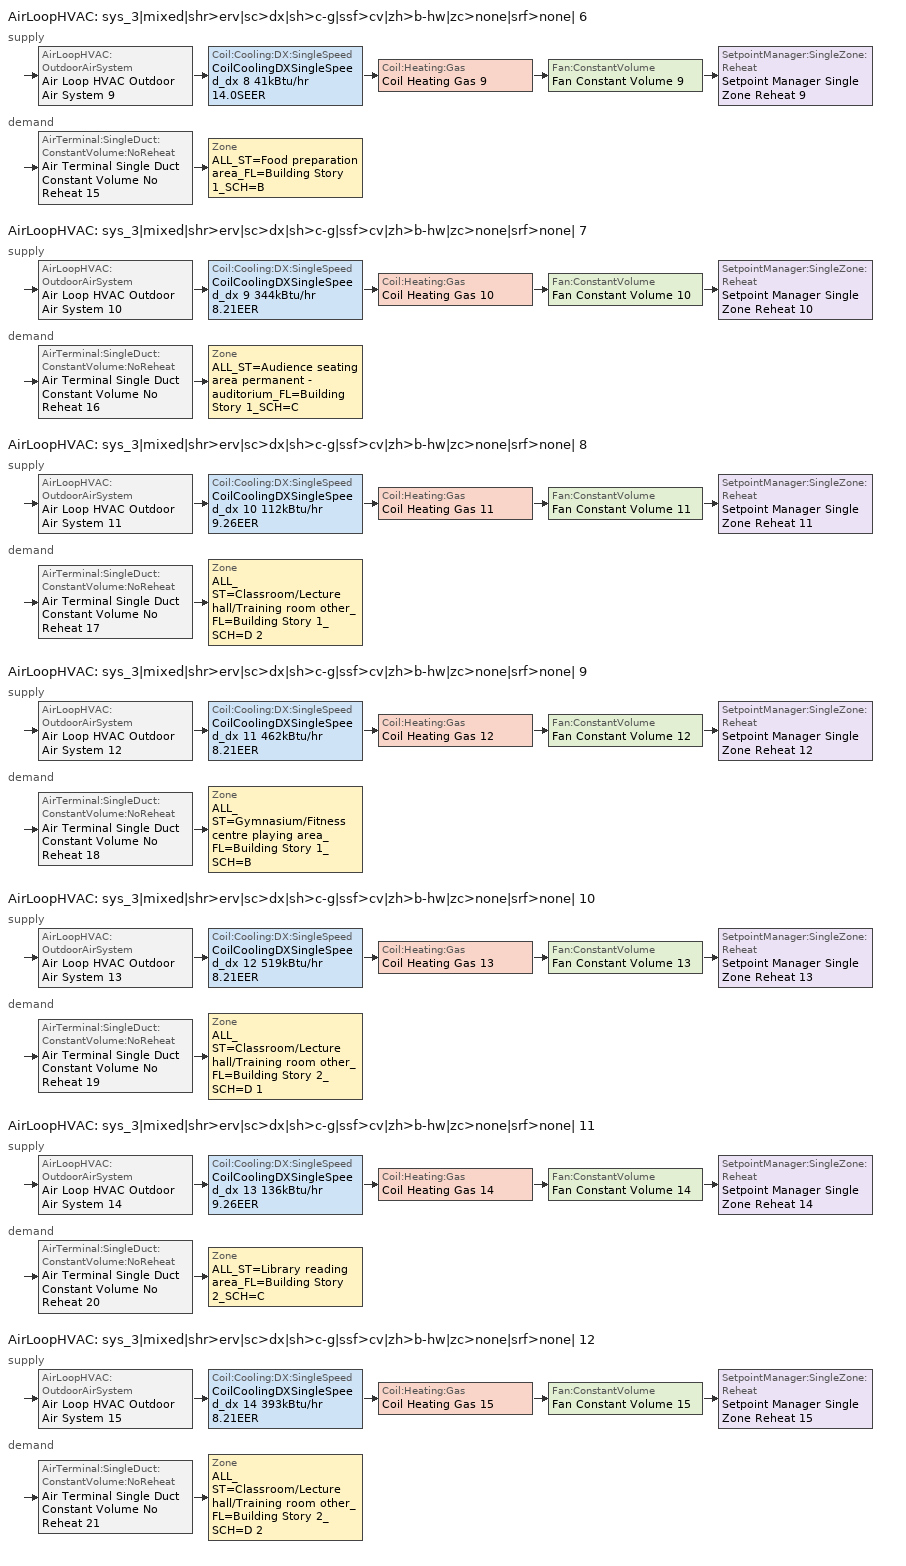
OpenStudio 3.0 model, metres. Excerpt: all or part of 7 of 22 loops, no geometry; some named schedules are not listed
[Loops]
AirLoopHVAC 'sys_3|mixed|shr>erv|sc>dx|sh>c-g|ssf>cv|zh>b-hw|zc>none|srf>none| 6'
 supply: AirLoopHVAC:OutdoorAirSystem 'Air Loop HVAC Outdoor Air System 9' > Coil:Cooling:DX:SingleSpeed 'CoilCoolingDXSingleSpeed_dx 8 41kBtu/hr 14.0SEER' > Coil:Heating:Gas 'Coil Heating Gas 9' > Fan:ConstantVolume 'Fan Constant Volume 9' > SetpointManager:SingleZone:Reheat 'Setpoint Manager Single Zone Reheat 9'
 demand: AirTerminal:SingleDuct:ConstantVolume:NoReheat 'Air Terminal Single Duct Constant Volume No Reheat 15' > Zone 'ALL_ST=Food preparation area_FL=Building Story 1_SCH=B'
AirLoopHVAC 'sys_3|mixed|shr>erv|sc>dx|sh>c-g|ssf>cv|zh>b-hw|zc>none|srf>none| 7'
 supply: AirLoopHVAC:OutdoorAirSystem 'Air Loop HVAC Outdoor Air System 10' > Coil:Cooling:DX:SingleSpeed 'CoilCoolingDXSingleSpeed_dx 9 344kBtu/hr 8.21EER' > Coil:Heating:Gas 'Coil Heating Gas 10' > Fan:ConstantVolume 'Fan Constant Volume 10' > SetpointManager:SingleZone:Reheat 'Setpoint Manager Single Zone Reheat 10'
 demand: AirTerminal:SingleDuct:ConstantVolume:NoReheat 'Air Terminal Single Duct Constant Volume No Reheat 16' > Zone 'ALL_ST=Audience seating area permanent - auditorium_FL=Building Story 1_SCH=C'
AirLoopHVAC 'sys_3|mixed|shr>erv|sc>dx|sh>c-g|ssf>cv|zh>b-hw|zc>none|srf>none| 8'
 supply: AirLoopHVAC:OutdoorAirSystem 'Air Loop HVAC Outdoor Air System 11' > Coil:Cooling:DX:SingleSpeed 'CoilCoolingDXSingleSpeed_dx 10 112kBtu/hr 9.26EER' > Coil:Heating:Gas 'Coil Heating Gas 11' > Fan:ConstantVolume 'Fan Constant Volume 11' > SetpointManager:SingleZone:Reheat 'Setpoint Manager Single Zone Reheat 11'
 demand: AirTerminal:SingleDuct:ConstantVolume:NoReheat 'Air Terminal Single Duct Constant Volume No Reheat 17' > Zone 'ALL_ST=Classroom/Lecture hall/Training room other_FL=Building Story 1_SCH=D 2'
AirLoopHVAC 'sys_3|mixed|shr>erv|sc>dx|sh>c-g|ssf>cv|zh>b-hw|zc>none|srf>none| 9'
 supply: AirLoopHVAC:OutdoorAirSystem 'Air Loop HVAC Outdoor Air System 12' > Coil:Cooling:DX:SingleSpeed 'CoilCoolingDXSingleSpeed_dx 11 462kBtu/hr 8.21EER' > Coil:Heating:Gas 'Coil Heating Gas 12' > Fan:ConstantVolume 'Fan Constant Volume 12' > SetpointManager:SingleZone:Reheat 'Setpoint Manager Single Zone Reheat 12'
 demand: AirTerminal:SingleDuct:ConstantVolume:NoReheat 'Air Terminal Single Duct Constant Volume No Reheat 18' > Zone 'ALL_ST=Gymnasium/Fitness centre playing area_FL=Building Story 1_SCH=B'
AirLoopHVAC 'sys_3|mixed|shr>erv|sc>dx|sh>c-g|ssf>cv|zh>b-hw|zc>none|srf>none| 10'
 supply: AirLoopHVAC:OutdoorAirSystem 'Air Loop HVAC Outdoor Air System 13' > Coil:Cooling:DX:SingleSpeed 'CoilCoolingDXSingleSpeed_dx 12 519kBtu/hr 8.21EER' > Coil:Heating:Gas 'Coil Heating Gas 13' > Fan:ConstantVolume 'Fan Constant Volume 13' > SetpointManager:SingleZone:Reheat 'Setpoint Manager Single Zone Reheat 13'
 demand: AirTerminal:SingleDuct:ConstantVolume:NoReheat 'Air Terminal Single Duct Constant Volume No Reheat 19' > Zone 'ALL_ST=Classroom/Lecture hall/Training room other_FL=Building Story 2_SCH=D 1'
AirLoopHVAC 'sys_3|mixed|shr>erv|sc>dx|sh>c-g|ssf>cv|zh>b-hw|zc>none|srf>none| 11'
 supply: AirLoopHVAC:OutdoorAirSystem 'Air Loop HVAC Outdoor Air System 14' > Coil:Cooling:DX:SingleSpeed 'CoilCoolingDXSingleSpeed_dx 13 136kBtu/hr 9.26EER' > Coil:Heating:Gas 'Coil Heating Gas 14' > Fan:ConstantVolume 'Fan Constant Volume 14' > SetpointManager:SingleZone:Reheat 'Setpoint Manager Single Zone Reheat 14'
 demand: AirTerminal:SingleDuct:ConstantVolume:NoReheat 'Air Terminal Single Duct Constant Volume No Reheat 20' > Zone 'ALL_ST=Library reading area_FL=Building Story 2_SCH=C'
AirLoopHVAC 'sys_3|mixed|shr>erv|sc>dx|sh>c-g|ssf>cv|zh>b-hw|zc>none|srf>none| 12'
 supply: AirLoopHVAC:OutdoorAirSystem 'Air Loop HVAC Outdoor Air System 15' > Coil:Cooling:DX:SingleSpeed 'CoilCoolingDXSingleSpeed_dx 14 393kBtu/hr 8.21EER' > Coil:Heating:Gas 'Coil Heating Gas 15' > Fan:ConstantVolume 'Fan Constant Volume 15' > SetpointManager:SingleZone:Reheat 'Setpoint Manager Single Zone Reheat 15'
 demand: AirTerminal:SingleDuct:ConstantVolume:NoReheat 'Air Terminal Single Duct Constant Volume No Reheat 21' > Zone 'ALL_ST=Classroom/Lecture hall/Training room other_FL=Building Story 2_SCH=D 2'
[Sizing:Zone] Zone Cooling Design Supply Air Temperature Input Method=SupplyAirTemperature; Zone Cooling Design Supply Air Temperature {C}=13; Zone Cooling Design Supply Air Temperature Difference {deltaC}=11.11; Zone Heating Design Supply Air Temperature Input Method=SupplyAirTemperature; Zone Heating Design Supply Air Temperature {C}=43; Zone Heating Design Supply Air Temperature Difference {deltaC}=11.11; Zone Cooling Design Supply Air Humidity Ratio {kg-H2O/kg-air}=0.0085; Zone Heating Design Supply Air Humidity Ratio {kg-H2O/kg-air}=0.008; Zone Heating Sizing Factor=1.3; Zone Cooling Sizing Factor=1.1; Cooling Design Air Flow Method=DesignDay; Heating Design Air Flow Method=DesignDay; Account for Dedicated Outdoor Air System=No; Dedicated Outdoor Air System Control Strategy=NeutralSupplyAir; Dedicated Outdoor Air Low Setpoint Temperature for Design {C}=autosize; Dedicated Outdoor Air High Setpoint Temperature for Design {C}=autosize
ALL_ST=Food preparation area_FL=Building Story 1_SCH=B; ALL_ST=Audience seating area permanent - auditorium_FL=Building Story 1_SCH=C; ALL_ST=Classroom/Lecture hall/Training room other_FL=Building Story 1_SCH=D 2; ALL_ST=Gymnasium/Fitness centre playing area_FL=Building Story 1_SCH=B; ALL_ST=Classroom/Lecture hall/Training room other_FL=Building Story 2_SCH=D 1; ALL_ST=Library reading area_FL=Building Story 2_SCH=C; ALL_ST=Classroom/Lecture hall/Training room other_FL=Building Story 2_SCH=D 2
[Zone equipment]
ALL_ST=Food preparation area_FL=Building Story 1_SCH=B: Air Terminal Single Duct Constant Volume No Reheat 15, Zone HVAC Baseboard Convective Water 15
ALL_ST=Audience seating area permanent - auditorium_FL=Building Story 1_SCH=C: Air Terminal Single Duct Constant Volume No Reheat 16, Zone HVAC Baseboard Convective Water 16
ALL_ST=Classroom/Lecture hall/Training room other_FL=Building Story 1_SCH=D 2: Air Terminal Single Duct Constant Volume No Reheat 17, Zone HVAC Baseboard Convective Water 17
ALL_ST=Gymnasium/Fitness centre playing area_FL=Building Story 1_SCH=B: Air Terminal Single Duct Constant Volume No Reheat 18, Zone HVAC Baseboard Convective Water 18
ALL_ST=Classroom/Lecture hall/Training room other_FL=Building Story 2_SCH=D 1: Air Terminal Single Duct Constant Volume No Reheat 19, Zone HVAC Baseboard Convective Water 19
ALL_ST=Library reading area_FL=Building Story 2_SCH=C: Air Terminal Single Duct Constant Volume No Reheat 20, Zone HVAC Baseboard Convective Water 20
ALL_ST=Classroom/Lecture hall/Training room other_FL=Building Story 2_SCH=D 2: Air Terminal Single Duct Constant Volume No Reheat 21, Zone HVAC Baseboard Convective Water 21
[AirLoopHVAC] Design Supply Air Flow Rate {m3/s}=AutoSize
Name | Availability Schedule
sys_3|mixed|shr>erv|sc>dx|sh>c-g|ssf>cv|zh>b-hw|zc>none|srf>none| 6 | sys_3|mixed|shr>none|sc>dx|sh>c-g|ssf>cv|zh>b-hw|zc>none|srf>none| 6 Occ Sch
sys_3|mixed|shr>erv|sc>dx|sh>c-g|ssf>cv|zh>b-hw|zc>none|srf>none| 7 | sys_3|mixed|shr>none|sc>dx|sh>c-g|ssf>cv|zh>b-hw|zc>none|srf>none| 7 Occ Sch
sys_3|mixed|shr>erv|sc>dx|sh>c-g|ssf>cv|zh>b-hw|zc>none|srf>none| 8 | sys_3|mixed|shr>none|sc>dx|sh>c-g|ssf>cv|zh>b-hw|zc>none|srf>none| 8 Occ Sch
sys_3|mixed|shr>erv|sc>dx|sh>c-g|ssf>cv|zh>b-hw|zc>none|srf>none| 9 | sys_3|mixed|shr>none|sc>dx|sh>c-g|ssf>cv|zh>b-hw|zc>none|srf>none| 9 Occ Sch
sys_3|mixed|shr>erv|sc>dx|sh>c-g|ssf>cv|zh>b-hw|zc>none|srf>none| 10 | sys_3|mixed|shr>none|sc>dx|sh>c-g|ssf>cv|zh>b-hw|zc>none|srf>none| 10 Occ Sch
sys_3|mixed|shr>erv|sc>dx|sh>c-g|ssf>cv|zh>b-hw|zc>none|srf>none| 11 | sys_3|mixed|shr>none|sc>dx|sh>c-g|ssf>cv|zh>b-hw|zc>none|srf>none| 11 Occ Sch
sys_3|mixed|shr>erv|sc>dx|sh>c-g|ssf>cv|zh>b-hw|zc>none|srf>none| 12 | sys_3|mixed|shr>none|sc>dx|sh>c-g|ssf>cv|zh>b-hw|zc>none|srf>none| 12 Occ Sch
[Sizing:System] Type of Load to Size On=Sensible; Design Outdoor Air Flow Rate {m3/s}=Autosize; Central Heating Maximum System Air Flow Ratio=1; Preheat Design Temperature {C}=7; Preheat Design Humidity Ratio {kg-H2O/kg-Air}=0.008; Precool Design Temperature {C}=13; Precool Design Humidity Ratio {kg-H2O/kg-Air}=0.008; Central Cooling Design Supply Air Temperature {C}=13; Central Heating Design Supply Air Temperature {C}=43; Sizing Option=NonCoincident; 100% Outdoor Air in Cooling=No; 100% Outdoor Air in Heating=No; Central Cooling Design Supply Air Humidity Ratio {kg-H2O/kg-Air}=0.0085; Central Heating Design Supply Air Humidity Ratio {kg-H2O/kg-Air}=0.008; Cooling Design Air Flow Method=DesignDay; Cooling Design Air Flow Rate {m3/s}=0; Heating Design Air Flow Method=DesignDay; Heating Design Air Flow Rate {m3/s}=0; System Outdoor Air Method=ZoneSum; Zone Maximum Outdoor Air Fraction=1; Cooling Supply Air Flow Rate Per Floor Area {m3/s-m2}=0.00996765; Cooling Fraction of Autosized Cooling Supply Air Flow Rate=1; Cooling Supply Air Flow Rate Per Unit Cooling Capacity {m3/s-W}=3.94755e-05; Heating Supply Air Flow Rate Per Floor Area {m3/s-m2}=0.00996765; Heating Fraction of Autosized Heating Supply Air Flow Rate=1; Heating Fraction of Autosized Cooling Supply Air Flow Rate=1; Heating Supply Air Flow Rate Per Unit Heating Capacity {m3/s-W}=3.15882e-05; Cooling Design Capacity Method=CoolingDesignCapacity; Cooling Design Capacity {W}=autosize; Cooling Design Capacity Per Floor Area {W/m2}=234.7; Fraction of Autosized Cooling Design Capacity=1; Heating Design Capacity Method=HeatingDesignCapacity; Heating Design Capacity {W}=autosize; Heating Design Capacity Per Floor Area {W/m2}=157; Fraction of Autosized Heating Design Capacity=1; Central Cooling Capacity Control Method=OnOff
sys_3|mixed|shr>erv|sc>dx|sh>c-g|ssf>cv|zh>b-hw|zc>none|srf>none| 6; sys_3|mixed|shr>erv|sc>dx|sh>c-g|ssf>cv|zh>b-hw|zc>none|srf>none| 7; sys_3|mixed|shr>erv|sc>dx|sh>c-g|ssf>cv|zh>b-hw|zc>none|srf>none| 8; sys_3|mixed|shr>erv|sc>dx|sh>c-g|ssf>cv|zh>b-hw|zc>none|srf>none| 9; sys_3|mixed|shr>erv|sc>dx|sh>c-g|ssf>cv|zh>b-hw|zc>none|srf>none| 10; sys_3|mixed|shr>erv|sc>dx|sh>c-g|ssf>cv|zh>b-hw|zc>none|srf>none| 11; sys_3|mixed|shr>erv|sc>dx|sh>c-g|ssf>cv|zh>b-hw|zc>none|srf>none| 12
[Fan:ConstantVolume] Availability Schedule=Always On Discrete; Fan Total Efficiency=0.39975; Pressure Rise {Pa}=640; Maximum Flow Rate {m3/s}=AutoSize; Motor Efficiency=0.615
Fan Constant Volume 9; Fan Constant Volume 10; Fan Constant Volume 11; Fan Constant Volume 12; Fan Constant Volume 13; Fan Constant Volume 14; Fan Constant Volume 15
[Coil:Heating:Gas] Availability Schedule=Always On Discrete; Nominal Capacity {W}=AutoSize; Parasitic Electric Load {W}=0; Part Load Fraction Correlation Curve=FURNACE-EFFPLR-NECB2011; Parasitic Gas Load {W}=0
Name | Gas Burner Efficiency
Coil Heating Gas 9 | 0.924
Coil Heating Gas 10; Coil Heating Gas 11; Coil Heating Gas 12; Coil Heating Gas 13; Coil Heating Gas 14; Coil Heating Gas 15 | 0.81
[Coil:Cooling:DX:SingleSpeed] Availability Schedule=Always On Discrete; Rated Total Cooling Capacity {W}=autosize; Rated Sensible Heat Ratio=autosize; Rated Air Flow Rate {m3/s}=autosize; Rated Evaporator Fan Power Per Volume Flow Rate {W/(m3/s)}=773.3; Total Cooling Capacity Function of Temperature Curve=DXCOOL-NECB2011-REF-CAPFT; Total Cooling Capacity Function of Flow Fraction Curve=DXCOOL-NECB2011-REF-CAPFFLOW; Energy Input Ratio Function of Temperature Curve=DXCOOL-NECB2011-REF-COOLEIRFT; Energy Input Ratio Function of Flow Fraction Curve=DXCOOL-NECB2011-REF-COOLEIRFFLOW; Part Load Fraction Correlation Curve=DXCOOL-NECB2011-REF-COOLPLFFPLR; Minimum Outdoor Dry-Bulb Temperature for Compressor Operation {C}=-25; Condenser Type=AirCooled; Evaporative Condenser Effectiveness=0; Evaporative Condenser Air Flow Rate {m3/s}=Autosize; Evaporative Condenser Pump Rated Power Consumption {W}=Autosize; Crankcase Heater Capacity {W}=0; Maximum Outdoor Dry-Bulb Temperature for Crankcase Heater Operation {C}=0; Basin Heater Capacity {W/K}=0; Basin Heater Setpoint Temperature {C}=10
Name | Rated COP {W/W}
CoilCoolingDXSingleSpeed_dx 8 41kBtu/hr 14.0SEER | 4.11713
CoilCoolingDXSingleSpeed_dx 9 344kBtu/hr 8.21EER; CoilCoolingDXSingleSpeed_dx 11 462kBtu/hr 8.21EER; CoilCoolingDXSingleSpeed_dx 12 519kBtu/hr 8.21EER; CoilCoolingDXSingleSpeed_dx 14 393kBtu/hr 8.21EER | 2.8699
CoilCoolingDXSingleSpeed_dx 10 112kBtu/hr 9.26EER; CoilCoolingDXSingleSpeed_dx 13 136kBtu/hr 9.26EER | 3.21949
[Controller:OutdoorAir] Minimum Outdoor Air Flow Rate {m3/s}=autosize; Maximum Outdoor Air Flow Rate {m3/s}=Autosize; Economizer Control Action Type=ModulateFlow; Lockout Type=NoLockout; Minimum Limit Type=FixedMinimum; High Humidity Control=No; Heat Recovery Bypass Control Type=BypassWhenOAFlowGreaterThanMinimum
Name | Economizer Control Type | Economizer Maximum Limit Dry-Bulb Temperature {C} | Economizer Maximum Limit Enthalpy {J/kg} | Economizer Minimum Limit Dry-Bulb Temperature {C} | Minimum Outdoor Air Schedule | Controller Mechanical Ventilation
Controller Outdoor Air 9 | NoEconomizer | 28 | 64000 | -100 | sys_3|mixed|shr>none|sc>dx|sh>c-g|ssf>cv|zh>b-hw|zc>none|srf>none| 6 Occ Sch | Controller Mechanical Ventilation 9
Controller Outdoor Air 10 | DifferentialEnthalpy |  |  |  | sys_3|mixed|shr>none|sc>dx|sh>c-g|ssf>cv|zh>b-hw|zc>none|srf>none| 7 Occ Sch | Controller Mechanical Ventilation 10
Controller Outdoor Air 11 | DifferentialEnthalpy |  |  |  | sys_3|mixed|shr>none|sc>dx|sh>c-g|ssf>cv|zh>b-hw|zc>none|srf>none| 8 Occ Sch | Controller Mechanical Ventilation 11
Controller Outdoor Air 12 | DifferentialEnthalpy |  |  |  | sys_3|mixed|shr>none|sc>dx|sh>c-g|ssf>cv|zh>b-hw|zc>none|srf>none| 9 Occ Sch | Controller Mechanical Ventilation 12
Controller Outdoor Air 13 | DifferentialEnthalpy |  |  |  | sys_3|mixed|shr>none|sc>dx|sh>c-g|ssf>cv|zh>b-hw|zc>none|srf>none| 10 Occ Sch | Controller Mechanical Ventilation 13
Controller Outdoor Air 14 | DifferentialEnthalpy |  |  |  | sys_3|mixed|shr>none|sc>dx|sh>c-g|ssf>cv|zh>b-hw|zc>none|srf>none| 11 Occ Sch | Controller Mechanical Ventilation 14
Controller Outdoor Air 15 | DifferentialEnthalpy |  |  |  | sys_3|mixed|shr>none|sc>dx|sh>c-g|ssf>cv|zh>b-hw|zc>none|srf>none| 12 Occ Sch | Controller Mechanical Ventilation 15
[Controller:MechanicalVentilation] Availability Schedule=Always On Discrete; System Outdoor Air Method=ZoneSum
Controller Mechanical Ventilation 9; Controller Mechanical Ventilation 10; Controller Mechanical Ventilation 11; Controller Mechanical Ventilation 12; Controller Mechanical Ventilation 13; Controller Mechanical Ventilation 14; Controller Mechanical Ventilation 15
[AirLoopHVAC:OutdoorAirSystem]
Name | Controller
Air Loop HVAC Outdoor Air System 9 | Controller Outdoor Air 9
Air Loop HVAC Outdoor Air System 10 | Controller Outdoor Air 10
Air Loop HVAC Outdoor Air System 11 | Controller Outdoor Air 11
Air Loop HVAC Outdoor Air System 12 | Controller Outdoor Air 12
Air Loop HVAC Outdoor Air System 13 | Controller Outdoor Air 13
Air Loop HVAC Outdoor Air System 14 | Controller Outdoor Air 14
Air Loop HVAC Outdoor Air System 15 | Controller Outdoor Air 15
[SetpointManager:SingleZone:Reheat] Minimum Supply Air Temperature {C}=13; Maximum Supply Air Temperature {C}=43
Name | Control Zone
Setpoint Manager Single Zone Reheat 9 | ALL_ST=Food preparation area_FL=Building Story 1_SCH=B
Setpoint Manager Single Zone Reheat 10 | ALL_ST=Audience seating area permanent - auditorium_FL=Building Story 1_SCH=C
Setpoint Manager Single Zone Reheat 11 | ALL_ST=Classroom/Lecture hall/Training room other_FL=Building Story 1_SCH=D 2
Setpoint Manager Single Zone Reheat 12 | ALL_ST=Gymnasium/Fitness centre playing area_FL=Building Story 1_SCH=B
Setpoint Manager Single Zone Reheat 13 | ALL_ST=Classroom/Lecture hall/Training room other_FL=Building Story 2_SCH=D 1
Setpoint Manager Single Zone Reheat 14 | ALL_ST=Library reading area_FL=Building Story 2_SCH=C
Setpoint Manager Single Zone Reheat 15 | ALL_ST=Classroom/Lecture hall/Training room other_FL=Building Story 2_SCH=D 2
[AirTerminal:SingleDuct:ConstantVolume:NoReheat] Availability Schedule=Always On Discrete; Maximum Air Flow Rate {m3/s}=AutoSize
Air Terminal Single Duct Constant Volume No Reheat 15; Air Terminal Single Duct Constant Volume No Reheat 16; Air Terminal Single Duct Constant Volume No Reheat 17; Air Terminal Single Duct Constant Volume No Reheat 18; Air Terminal Single Duct Constant Volume No Reheat 19; Air Terminal Single Duct Constant Volume No Reheat 20; Air Terminal Single Duct Constant Volume No Reheat 21
[Schedule:Constant]
Always On Discrete: Value=1
[Schedule:Ruleset]
Name | Default Day Schedule | Summer Design Day Schedule | Winter Design Day Schedule
sys_3|mixed|shr>none|sc>dx|sh>c-g|ssf>cv|zh>b-hw|zc>none|srf>none| 10 Occ Sch | sys_3|mixed|shr>none|sc>dx|sh>c-g|ssf>cv|zh>b-hw|zc>none|srf>none| 10 Occ Sch Default | sys_3|mixed|shr>none|sc>dx|sh>c-g|ssf>cv|zh>b-hw|zc>none|srf>none| 10 Occ Sch Summer Design Day | sys_3|mixed|shr>none|sc>dx|sh>c-g|ssf>cv|zh>b-hw|zc>none|srf>none| 10 Occ Sch Winter Design Day
sys_3|mixed|shr>none|sc>dx|sh>c-g|ssf>cv|zh>b-hw|zc>none|srf>none| 11 Occ Sch | sys_3|mixed|shr>none|sc>dx|sh>c-g|ssf>cv|zh>b-hw|zc>none|srf>none| 11 Occ Sch Default | sys_3|mixed|shr>none|sc>dx|sh>c-g|ssf>cv|zh>b-hw|zc>none|srf>none| 11 Occ Sch Summer Design Day | sys_3|mixed|shr>none|sc>dx|sh>c-g|ssf>cv|zh>b-hw|zc>none|srf>none| 11 Occ Sch Winter Design Day
sys_3|mixed|shr>none|sc>dx|sh>c-g|ssf>cv|zh>b-hw|zc>none|srf>none| 12 Occ Sch | sys_3|mixed|shr>none|sc>dx|sh>c-g|ssf>cv|zh>b-hw|zc>none|srf>none| 12 Occ Sch Default | sys_3|mixed|shr>none|sc>dx|sh>c-g|ssf>cv|zh>b-hw|zc>none|srf>none| 12 Occ Sch Summer Design Day | sys_3|mixed|shr>none|sc>dx|sh>c-g|ssf>cv|zh>b-hw|zc>none|srf>none| 12 Occ Sch Winter Design Day
sys_3|mixed|shr>none|sc>dx|sh>c-g|ssf>cv|zh>b-hw|zc>none|srf>none| 6 Occ Sch | sys_3|mixed|shr>none|sc>dx|sh>c-g|ssf>cv|zh>b-hw|zc>none|srf>none| 6 Occ Sch Default | sys_3|mixed|shr>none|sc>dx|sh>c-g|ssf>cv|zh>b-hw|zc>none|srf>none| 6 Occ Sch Summer Design Day | sys_3|mixed|shr>none|sc>dx|sh>c-g|ssf>cv|zh>b-hw|zc>none|srf>none| 6 Occ Sch Winter Design Day
sys_3|mixed|shr>none|sc>dx|sh>c-g|ssf>cv|zh>b-hw|zc>none|srf>none| 7 Occ Sch | sys_3|mixed|shr>none|sc>dx|sh>c-g|ssf>cv|zh>b-hw|zc>none|srf>none| 7 Occ Sch Default | sys_3|mixed|shr>none|sc>dx|sh>c-g|ssf>cv|zh>b-hw|zc>none|srf>none| 7 Occ Sch Summer Design Day | sys_3|mixed|shr>none|sc>dx|sh>c-g|ssf>cv|zh>b-hw|zc>none|srf>none| 7 Occ Sch Winter Design Day
sys_3|mixed|shr>none|sc>dx|sh>c-g|ssf>cv|zh>b-hw|zc>none|srf>none| 8 Occ Sch | sys_3|mixed|shr>none|sc>dx|sh>c-g|ssf>cv|zh>b-hw|zc>none|srf>none| 8 Occ Sch Default | sys_3|mixed|shr>none|sc>dx|sh>c-g|ssf>cv|zh>b-hw|zc>none|srf>none| 8 Occ Sch Summer Design Day | sys_3|mixed|shr>none|sc>dx|sh>c-g|ssf>cv|zh>b-hw|zc>none|srf>none| 8 Occ Sch Winter Design Day
sys_3|mixed|shr>none|sc>dx|sh>c-g|ssf>cv|zh>b-hw|zc>none|srf>none| 9 Occ Sch | sys_3|mixed|shr>none|sc>dx|sh>c-g|ssf>cv|zh>b-hw|zc>none|srf>none| 9 Occ Sch Default | sys_3|mixed|shr>none|sc>dx|sh>c-g|ssf>cv|zh>b-hw|zc>none|srf>none| 9 Occ Sch Summer Design Day | sys_3|mixed|shr>none|sc>dx|sh>c-g|ssf>cv|zh>b-hw|zc>none|srf>none| 9 Occ Sch Winter Design Day
[Curve:Biquadratic] Minimum Value of x=13; Maximum Value of x=24; Minimum Value of y=24; Maximum Value of y=46
Name | Coefficient1 Constant | Coefficient2 x | Coefficient3 x**2 | Coefficient4 y | Coefficient5 y**2 | Coefficient6 x*y
DXCOOL-NECB2011-REF-CAPFT | 0.867905 | 0.0142459 | 0.00055436 | -0.0075575 | 3.3e-05 | -0.0001918
DXCOOL-NECB2011-REF-COOLEIRFT | 0.114171 | 0.0281822 | -0.0004199 | 0.0214108 | 0.000161028 | -0.000679104
[Curve:Quadratic] Minimum Value of x=0.5; Maximum Value of x=1.5
Name | Coefficient1 Constant | Coefficient2 x | Coefficient3 x**2
DXCOOL-NECB2011-REF-CAPFFLOW | 0.8 | 0.2 | 0
DXCOOL-NECB2011-REF-COOLEIRFFLOW | 1.1552 | -0.1808 | 0.0256
[Curve:Cubic] Maximum Value of x=1
Name | Coefficient1 Constant | Coefficient2 x | Coefficient3 x**2 | Coefficient4 x**3 | Minimum Value of x
DXCOOL-NECB2011-REF-COOLPLFFPLR | 0.0277 | 4.9151 | -8.184 | 4.2702 | 0.7
FURNACE-EFFPLR-NECB2011 | 0.722 | 0.8211 | -1.0396 | 0.5 | 0
